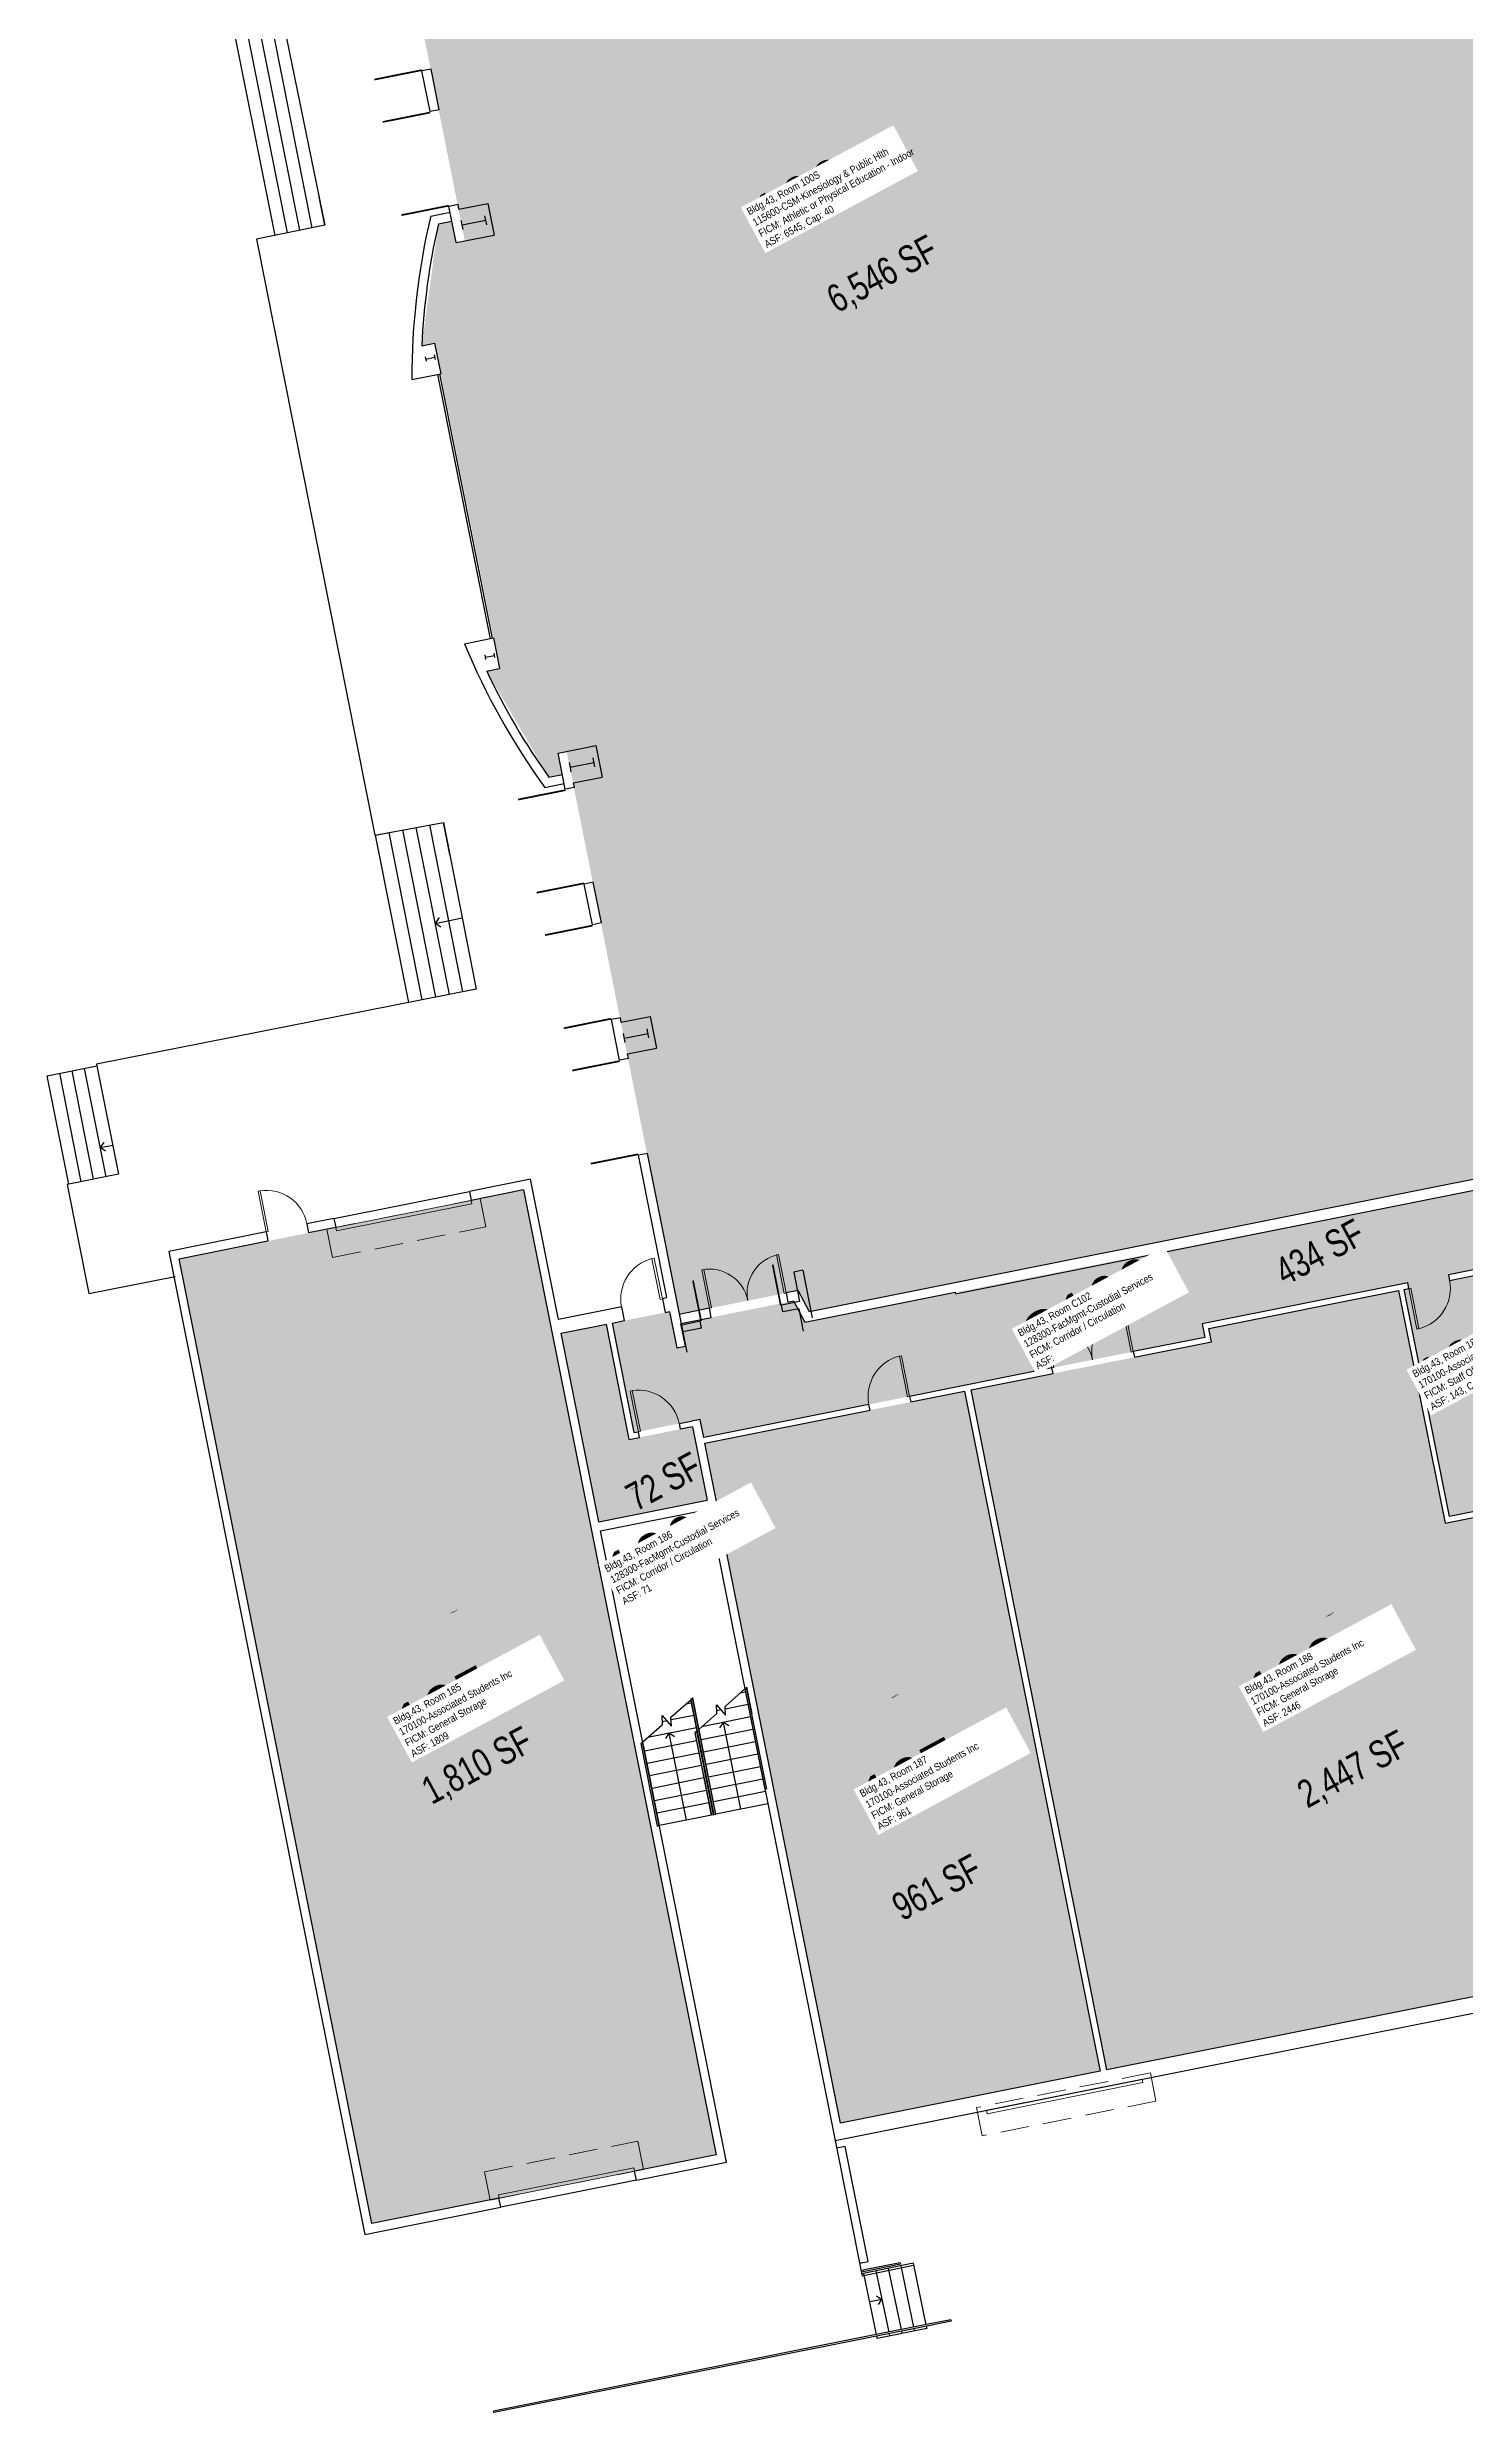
# Model space of a CAD drawing. Header units: inches. Extents: x 69213682 to 69221478, y 27658977 to 27667505.
# Drawn here: x 69213682 to 69214913, y 27663353 to 27665407 of the extents above; entities that cross this region are included whole.
import ezdxf
from ezdxf.enums import TextEntityAlignment as Align

# ---------------------------------------------------------------- set-up
doc = ezdxf.new("R2010")
doc.units = ezdxf.units.IN
doc.header["$LTSCALE"] = 100
doc.header["$MEASUREMENT"] = 0
doc.linetypes.add('DASHED2', pattern=[0.375, 0.25, -0.125])
doc.layers.get('0').update_dxf_attribs({"linetype": 'CONTINUOUS'})
for name, color, linetype in [('A-COLS', 5, 'CONTINUOUS'), ('A-DOOR', 2, 'CONTINUOUS'), ('A-FLOR', 3, 'CONTINUOUS'), ('A-GLAZ', 1, 'CONTINUOUS'), ('A-IDEN-RNUM', 7, 'CONTINUOUS'), ('A-IDEN-SNUM', 4, 'CONTINUOUS'), ('A-IDEN-VNUM', 4, 'CONTINUOUS'), ('A-SITE', 3, 'CONTINUOUS'), ('A-WALL', 5, 'CONTINUOUS'), ('AREA-TEXT', 3, 'CONTINUOUS'), ('Rooms-Category-Color', 7, 'CONTINUOUS'), ('Rooms-College-Color', 7, 'CONTINUOUS'), ('Rooms-Department-Color', 7, 'CONTINUOUS'), ('Rooms-Division-Color', 7, 'CONTINUOUS'), ('Rooms-Information', 7, 'CONTINUOUS')]:
    doc.layers.add(name, color=color, linetype=linetype)
doc.styles.add('CP_AREA', font='arial.ttf', dxfattribs={"height": 15})
doc.styles.add('CP_ROOMSNUMBER', font='arial.ttf', dxfattribs={"height": 1})
doc.styles.add('CP_ROOMVNUMBER', font='arial.ttf', dxfattribs={"width": 0.85, "height": 0.075})

# ---------------------------------------------------------------- blocks, each defined once
blk = doc.blocks.new('Single-Flush6 - 3X7_2_-1265-BACKGROUND Level 1 Parent View')
at = {"layer": 'A-DOOR', "lineweight": 20}
for p, q in [((16, 6), (16, 42)), ((18, 42), (16, 42)), ((18, 6), (18, 42)), ((18, 6), (16, 6))]:
    blk.add_line(p, q, dxfattribs=at)
at = {"layer": 'A-DOOR', "lineweight": 5}
blk.add_arc((18, 6), 36.1, 93.1789, 180, dxfattribs=at)
blk = doc.blocks.new('Z_Overhead-Rolling_1 - 11_5X8-1264-BACKGROUND Level 1 Parent View')
at = {"layer": 'A-DOOR', "linetype": 'DASHED2', "lineweight": 5}
for p, q in [((-77, 28), (77, 28)), ((-77, 3), (-77, 28)), ((77, 3), (77, 28)), ((-77, 3), (77, 3))]:
    blk.add_line(p, q, dxfattribs=at)
at = {"layer": 'A-DOOR', "lineweight": 20}
for p, q in [((69, 10), (-69, 10)), ((-69, 10), (-69, 7)), ((-69, 7), (69, 7)), ((69, 7), (69, 10))]:
    blk.add_line(p, q, dxfattribs=at)
blk = doc.blocks.new('Single-Flush - 36_ x 84_-1207-BACKGROUND Level 1 Parent View')
at = {"layer": 'A-DOOR', "lineweight": 20}
for p, q in [((16.2, 2.5), (16.2, 38.5)), ((18, 38.5), (16.2, 38.5)), ((18, 2.5), (18, 38.5)), ((18, 2.5), (16.2, 2.5))]:
    blk.add_line(p, q, dxfattribs=at)
at = {"layer": 'A-DOOR', "lineweight": 5}
blk.add_arc((18, 2.5), 36.1, 92.7812, 180, dxfattribs=at)
blk = doc.blocks.new('Single-Flush - 36_ x 84_-1211-BACKGROUND Level 1 Parent View')
at = {"layer": 'A-DOOR', "lineweight": 20}
for p, q in [((16.2, -2.5), (16.2, -38.5)), ((18, -2.5), (16.2, -2.5)), ((18, -2.5), (18, -38.5)), ((18, -38.5), (16.2, -38.5))]:
    blk.add_line(p, q, dxfattribs=at)
at = {"layer": 'A-DOOR', "lineweight": 5}
blk.add_arc((18, -2.5), 36.1, 180, 267.2188, dxfattribs=at)
blk = doc.blocks.new('Double-Flush6 - 72_ x 84_-1212-BACKGROUND Level 1 Parent View')
at = {"layer": 'A-DOOR', "lineweight": 20}
for p, q in [((-36, 38.5), (-34.3, 38.5)), ((-36, 2.5), (-36, 38.5)), ((-34.3, 2.5), (-34.3, 38.5)), ((34.2, 2.5), (34.2, 38.5)), ((36, 2.5), (36, 38.5)), ((-36, 2.5), (-34.3, 2.5)), ((36, 2.5), (34.2, 2.5))]:
    blk.add_line(p, q, dxfattribs=at)
at = {"layer": 'A-DOOR', "lineweight": 5}
for centre, start, end in [((-36, 2.5), 0, 90), ((36, 2.5), 90, 180)]:
    blk.add_arc(centre, 36, start, end, dxfattribs=at)
blk = doc.blocks.new('Overhead-Rollin_ds Level 11')
at = {"layer": 'A-DOOR', "linetype": 'DASHED2', "lineweight": 5}
for p, q in [((-68, -4), (-68, -29)), ((-68, -4), (68, -4)), ((68, -4), (68, -29)), ((-68, -29), (68, -29))]:
    blk.add_line(p, q, dxfattribs=at)
at = {"layer": 'A-DOOR', "lineweight": 20}
for p, q in [((60, -4), (-60, -4)), ((-60, -4), (-60, -7)), ((-60, -7), (60, -7)), ((60, -7), (60, -4))]:
    blk.add_line(p, q, dxfattribs=at)
blk = doc.blocks.new('Overhead-Rollin_ds Level 13')
at = {"layer": 'A-DOOR', "linetype": 'DASHED2', "lineweight": 5}
for p, q in [((-68, 29), (68, 29)), ((-68, 4), (-68, 29)), ((68, 4), (68, 29)), ((-68, 4), (68, 4))]:
    blk.add_line(p, q, dxfattribs=at)
at = {"layer": 'A-DOOR', "lineweight": 20}
for p, q in [((60, 7), (-60, 7)), ((-60, 7), (-60, 4)), ((-60, 4), (60, 4)), ((60, 4), (60, 7))]:
    blk.add_line(p, q, dxfattribs=at)
blk = doc.blocks.new('Single-Flush - _ds Level 140')
at = {"layer": 'A-DOOR', "lineweight": 20}
for p, q in [((16.2, -4), (16.2, -40)), ((18, -4), (16.2, -4)), ((18, -4), (18, -40)), ((18, -40), (16.2, -40))]:
    blk.add_line(p, q, dxfattribs=at)
at = {"layer": 'A-DOOR', "lineweight": 5}
blk.add_arc((18, -4), 36.1, 180, 267.2188, dxfattribs=at)
blk = doc.blocks.new('COL1')
for p, q in [((-0.5, 0.5), (0.5, 0.5)), ((0, 0.5), (0, -0.5)), ((-0.5, -0.5), (0.5, -0.5))]:
    blk.add_line(p, q)

msp = doc.modelspace()

# ---------------------------------------------------------------- hatches: boundary and pattern name
at = {"layer": 'Rooms-Category-Color', "true_color": 0xfbafa2}
msp.add_hatch(color=21, dxfattribs=at).paths.add_polyline_path([(69215173.8, 27665997.7), (69214035.2, 27665770.9), (69214043.4, 27665729.7), (69214035.6, 27665728.2), (69214033.2, 27665739.9), (69213948, 27665722.9), (69214044.8, 27665238.5), (69214037.3, 27665237), (69214033.6, 27665255.6), (69214021.8, 27665253.3), (69214007.3, 27665147.4), (69214018.5, 27665149.6), (69214074.9, 27664867.2), (69214063.7, 27664865), (69214117.7, 27664772.8), (69214129.5, 27664775.1), (69214125.8, 27664793.8), (69214133.2, 27664795.2), (69214230.8, 27664306.4)])
at = {"layer": 'Rooms-Category-Color', "true_color": 0xffe090}
msp.add_hatch(color=41, dxfattribs=at).paths.add_polyline_path([(69214230.8, 27664306.4), (69214334.3, 27664327), (69214344.2, 27664308.6), (69215484.2, 27664536.2), (69215473, 27664591.8), (69215462.3, 27664589.7), (69215468.7, 27664557.6), (69215461.6, 27664556.2), (69215414.6, 27664791.5), (69215173.8, 27665997.7)])
at = {"layer": 'Rooms-Category-Color', "true_color": 0xe3c5e1}
for points in [[(69213796.7, 27664354.7), (69213963.9, 27663516.9), (69214263.1, 27663576.6), (69214095.8, 27664414.4)], [(69214484.5, 27664240.8), (69214602.3, 27663650.4), (69215243.5, 27663778.4), (69215216.6, 27663913.8), (69215592.9, 27663988.9), (69215573.8, 27664085.3), (69215035.4, 27663978.7), (69215002, 27664146.3), (69214896.1, 27664125.1), (69214855.7, 27664327.1), (69214691, 27664294.2), (69214693.3, 27664282.5)], [(69214253.2, 27664194.6), (69214371, 27663604.2), (69214596.4, 27663649.2), (69214478.6, 27664239.6)]]:
    msp.add_hatch(color=254, dxfattribs=at).paths.add_polyline_path(points)
at = {"layer": 'Rooms-Category-Color', "true_color": 0xadadad}
for points in [[(69214947.5, 27664419.4), (69214960.7, 27664353.2), (69214898.9, 27664340.8), (69214899.9, 27664335.9), (69214864.6, 27664328.9), (69214863.6, 27664333.8), (69214685.1, 27664298.2), (69214687.5, 27664286.4), (69214625.2, 27664274), (69214252.2, 27664199.5), (69214249, 27664215.2), (69214191.6, 27664203.7), (69214172.6, 27664298.8), (69214183.3, 27664301), (69214222.6, 27664308.8), (69214228.8, 27664277.4), (69214236.3, 27664278.9), (69214232.4, 27664298.5), (69214330.1, 27664318), (69214340, 27664299.6)], [(69214161.1, 27664126.3), (69214128.4, 27664290), (69214167.7, 27664297.9), (69214187.6, 27664197.8), (69214242.5, 27664208.8), (69214255.3, 27664145.1)]]:
    msp.add_hatch(color=253, dxfattribs=at).paths.add_polyline_path(points)
at = {"layer": 'Rooms-Category-Color', "true_color": 0xfa9ba3}
msp.add_hatch(color=241, dxfattribs=at).paths.add_polyline_path([(69214860.6, 27664328.1), (69214900, 27664131), (69215001, 27664151.2), (69214961.7, 27664348.3)])
at = {"layer": 'Rooms-College-Color', "true_color": 0xffe090}
msp.add_hatch(color=41, dxfattribs=at).paths.add_polyline_path([(69215173.8, 27665997.7), (69214035.2, 27665770.9), (69214043.4, 27665729.7), (69214035.6, 27665728.2), (69214033.2, 27665739.9), (69213948, 27665722.9), (69214044.8, 27665238.5), (69214037.3, 27665237), (69214033.6, 27665255.6), (69214021.8, 27665253.3), (69214007.3, 27665147.4), (69214018.5, 27665149.6), (69214074.9, 27664867.2), (69214063.7, 27664865), (69214117.7, 27664772.8), (69214129.5, 27664775.1), (69214125.8, 27664793.8), (69214133.2, 27664795.2), (69214230.8, 27664306.4)])
at = {"layer": 'Rooms-College-Color', "true_color": 0xadadad}
for points in [[(69214230.8, 27664306.4), (69214334.3, 27664327), (69214344.2, 27664308.6), (69215484.2, 27664536.2), (69215473, 27664591.8), (69215462.3, 27664589.7), (69215468.7, 27664557.6), (69215461.6, 27664556.2), (69215414.6, 27664791.5), (69215173.8, 27665997.7)], [(69213796.7, 27664354.7), (69213963.9, 27663516.9), (69214263.1, 27663576.6), (69214095.8, 27664414.4)], [(69214947.5, 27664419.4), (69214960.7, 27664353.2), (69214898.9, 27664340.8), (69214899.9, 27664335.9), (69214864.6, 27664328.9), (69214863.6, 27664333.8), (69214685.1, 27664298.2), (69214687.5, 27664286.4), (69214625.2, 27664274), (69214252.2, 27664199.5), (69214249, 27664215.2), (69214191.6, 27664203.7), (69214172.6, 27664298.8), (69214183.3, 27664301), (69214222.6, 27664308.8), (69214228.8, 27664277.4), (69214236.3, 27664278.9), (69214232.4, 27664298.5), (69214330.1, 27664318), (69214340, 27664299.6)], [(69214860.6, 27664328.1), (69214900, 27664131), (69215001, 27664151.2), (69214961.7, 27664348.3)], [(69214484.5, 27664240.8), (69214602.3, 27663650.4), (69215243.5, 27663778.4), (69215216.6, 27663913.8), (69215592.9, 27663988.9), (69215573.8, 27664085.3), (69215035.4, 27663978.7), (69215002, 27664146.3), (69214896.1, 27664125.1), (69214855.7, 27664327.1), (69214691, 27664294.2), (69214693.3, 27664282.5)], [(69214161.1, 27664126.3), (69214128.4, 27664290), (69214167.7, 27664297.9), (69214187.6, 27664197.8), (69214242.5, 27664208.8), (69214255.3, 27664145.1)], [(69214253.2, 27664194.6), (69214371, 27663604.2), (69214596.4, 27663649.2), (69214478.6, 27664239.6)]]:
    msp.add_hatch(color=253, dxfattribs=at).paths.add_polyline_path(points)
at = {"layer": 'Rooms-Department-Color', "true_color": 0xffe090}
msp.add_hatch(color=41, dxfattribs=at).paths.add_polyline_path([(69215173.8, 27665997.7), (69214035.2, 27665770.9), (69214043.4, 27665729.7), (69214035.6, 27665728.2), (69214033.2, 27665739.9), (69213948, 27665722.9), (69214044.8, 27665238.5), (69214037.3, 27665237), (69214033.6, 27665255.6), (69214021.8, 27665253.3), (69214007.3, 27665147.4), (69214018.5, 27665149.6), (69214074.9, 27664867.2), (69214063.7, 27664865), (69214117.7, 27664772.8), (69214129.5, 27664775.1), (69214125.8, 27664793.8), (69214133.2, 27664795.2), (69214230.8, 27664306.4)])
at = {"layer": 'Rooms-Department-Color', "true_color": 0x604aed}
for points in [[(69214230.8, 27664306.4), (69214334.3, 27664327), (69214344.2, 27664308.6), (69215484.2, 27664536.2), (69215473, 27664591.8), (69215462.3, 27664589.7), (69215468.7, 27664557.6), (69215461.6, 27664556.2), (69215414.6, 27664791.5), (69215173.8, 27665997.7)], [(69213796.7, 27664354.7), (69213963.9, 27663516.9), (69214263.1, 27663576.6), (69214095.8, 27664414.4)], [(69214860.6, 27664328.1), (69214900, 27664131), (69215001, 27664151.2), (69214961.7, 27664348.3)], [(69214484.5, 27664240.8), (69214602.3, 27663650.4), (69215243.5, 27663778.4), (69215216.6, 27663913.8), (69215592.9, 27663988.9), (69215573.8, 27664085.3), (69215035.4, 27663978.7), (69215002, 27664146.3), (69214896.1, 27664125.1), (69214855.7, 27664327.1), (69214691, 27664294.2), (69214693.3, 27664282.5)], [(69214253.2, 27664194.6), (69214371, 27663604.2), (69214596.4, 27663649.2), (69214478.6, 27664239.6)]]:
    msp.add_hatch(color=173, dxfattribs=at).paths.add_polyline_path(points)
at = {"layer": 'Rooms-Department-Color', "true_color": 0xacacac}
for points in [[(69214947.5, 27664419.4), (69214960.7, 27664353.2), (69214898.9, 27664340.8), (69214899.9, 27664335.9), (69214864.6, 27664328.9), (69214863.6, 27664333.8), (69214685.1, 27664298.2), (69214687.5, 27664286.4), (69214625.2, 27664274), (69214252.2, 27664199.5), (69214249, 27664215.2), (69214191.6, 27664203.7), (69214172.6, 27664298.8), (69214183.3, 27664301), (69214222.6, 27664308.8), (69214228.8, 27664277.4), (69214236.3, 27664278.9), (69214232.4, 27664298.5), (69214330.1, 27664318), (69214340, 27664299.6)], [(69214161.1, 27664126.3), (69214128.4, 27664290), (69214167.7, 27664297.9), (69214187.6, 27664197.8), (69214242.5, 27664208.8), (69214255.3, 27664145.1)]]:
    msp.add_hatch(color=253, dxfattribs=at).paths.add_polyline_path(points)
at = {"layer": 'Rooms-Division-Color', "true_color": 0xffe090}
msp.add_hatch(color=41, dxfattribs=at).paths.add_polyline_path([(69215173.8, 27665997.7), (69214035.2, 27665770.9), (69214043.4, 27665729.7), (69214035.6, 27665728.2), (69214033.2, 27665739.9), (69213948, 27665722.9), (69214044.8, 27665238.5), (69214037.3, 27665237), (69214033.6, 27665255.6), (69214021.8, 27665253.3), (69214007.3, 27665147.4), (69214018.5, 27665149.6), (69214074.9, 27664867.2), (69214063.7, 27664865), (69214117.7, 27664772.8), (69214129.5, 27664775.1), (69214125.8, 27664793.8), (69214133.2, 27664795.2), (69214230.8, 27664306.4)])
at = {"layer": 'Rooms-Division-Color', "true_color": 0x604aed}
for points in [[(69214230.8, 27664306.4), (69214334.3, 27664327), (69214344.2, 27664308.6), (69215484.2, 27664536.2), (69215473, 27664591.8), (69215462.3, 27664589.7), (69215468.7, 27664557.6), (69215461.6, 27664556.2), (69215414.6, 27664791.5), (69215173.8, 27665997.7)], [(69213796.7, 27664354.7), (69213963.9, 27663516.9), (69214263.1, 27663576.6), (69214095.8, 27664414.4)], [(69214860.6, 27664328.1), (69214900, 27664131), (69215001, 27664151.2), (69214961.7, 27664348.3)], [(69214484.5, 27664240.8), (69214602.3, 27663650.4), (69215243.5, 27663778.4), (69215216.6, 27663913.8), (69215592.9, 27663988.9), (69215573.8, 27664085.3), (69215035.4, 27663978.7), (69215002, 27664146.3), (69214896.1, 27664125.1), (69214855.7, 27664327.1), (69214691, 27664294.2), (69214693.3, 27664282.5)], [(69214253.2, 27664194.6), (69214371, 27663604.2), (69214596.4, 27663649.2), (69214478.6, 27664239.6)]]:
    msp.add_hatch(color=173, dxfattribs=at).paths.add_polyline_path(points)
at = {"layer": 'Rooms-Division-Color', "true_color": 0xadadad}
for points in [[(69214947.5, 27664419.4), (69214960.7, 27664353.2), (69214898.9, 27664340.8), (69214899.9, 27664335.9), (69214864.6, 27664328.9), (69214863.6, 27664333.8), (69214685.1, 27664298.2), (69214687.5, 27664286.4), (69214625.2, 27664274), (69214252.2, 27664199.5), (69214249, 27664215.2), (69214191.6, 27664203.7), (69214172.6, 27664298.8), (69214183.3, 27664301), (69214222.6, 27664308.8), (69214228.8, 27664277.4), (69214236.3, 27664278.9), (69214232.4, 27664298.5), (69214330.1, 27664318), (69214340, 27664299.6)], [(69214161.1, 27664126.3), (69214128.4, 27664290), (69214167.7, 27664297.9), (69214187.6, 27664197.8), (69214242.5, 27664208.8), (69214255.3, 27664145.1)]]:
    msp.add_hatch(color=253, dxfattribs=at).paths.add_polyline_path(points)

# ---------------------------------------------------------------- linework, layer by layer
at = {"layer": 'A-DOOR'}
for p, q in [((69214020.9, 27665122.6), (69214066.7, 27664893.1)), ((69214022.8, 27665123), (69214068.6, 27664893.5))]:
    msp.add_line(p, q, dxfattribs=at)
at = {"layer": 'A-DOOR', "lineweight": 20}
for p, q in [((69214257.2, 27664311.7), (69214250.5, 27664345)), ((69214258.9, 27664312), (69214252.3, 27664345.3)), ((69214317.2, 27664358.3), (69214315.5, 27664358)), ((69214322.2, 27664324.6), (69214315.5, 27664358)), ((69214323.9, 27664325), (69214317.2, 27664358.3)), ((69214323.9, 27664325), (69214322.2, 27664324.6)), ((69214257.2, 27664311.7), (69214258.9, 27664312))]:
    msp.add_line(p, q, dxfattribs=at)
at = {"layer": 'A-DOOR'}
for points in [[(69214007.4, 27665386.8, 1.5, 1.5, 0), (69213966.2, 27665378.6, 0, 0, 0), (69213966.3, 27665377.8, 0, 0, -0.414214), (69213999.3, 27665427.3, 0, 0, -0.414214)], [(69214014.7, 27665350, 1.5, 1.5, 0), (69213973.5, 27665341.8, 0, 0, 0), (69213973.4, 27665342.5, 0, 0, 0.414214), (69214022.8, 27665309.6, 0, 0, 0.414214)], [(69214030.9, 27665269.1, 1.5, 1.5, 0), (69213989.7, 27665260.9, 0, 0, 0), (69213989.8, 27665260.2, 0, 0, -0.414214), (69214022.8, 27665309.6, 0, 0, -0.414214)], [(69214132.2, 27664761.6, 1.5, 1.5, 0), (69214091, 27664753.4, 0, 0, 0), (69214090.8, 27664754.1, 0, 0, 0.414214), (69214140.3, 27664721.2, 0, 0, 0.414214)], [(69214148.3, 27664680.7, 1.5, 1.5, 0), (69214107.1, 27664672.5, 0, 0, 0), (69214107.3, 27664671.8, 0, 0, -0.414214), (69214140.3, 27664721.2, 0, 0, -0.414214)], [(69214155.7, 27664644, 1.5, 1.5, 0), (69214114.5, 27664635.7, 0, 0, 0), (69214114.3, 27664636.5, 0, 0, 0.414214), (69214163.7, 27664603.5, 0, 0, 0.414214)], [(69214171.8, 27664563.1, 1.5, 1.5, 0), (69214130.6, 27664554.8, 0, 0, 0), (69214130.8, 27664554.1, 0, 0, -0.414214), (69214163.7, 27664603.5, 0, 0, -0.414214)], [(69214179.2, 27664526.3, 1.5, 1.5, 0), (69214138, 27664518.1, 0, 0, 0), (69214137.8, 27664518.8, 0, 0, 0.414214), (69214187.2, 27664485.8, 0, 0, 0.414214)], [(69214195.3, 27664445.4, 1.5, 1.5, 0), (69214154.1, 27664437.2, 0, 0, 0), (69214154.3, 27664436.4, 0, 0, -0.414214), (69214187.2, 27664485.8, 0, 0, -0.414214)], [(69214319.1, 27664314.3, 1.5, 1.5, 0), (69214312.1, 27664349.6, 0, 0, 0), (69214311.3, 27664349.5, 0, 0, 0.414214), (69214284.8, 27664306, 0, 0, 0.414214)], [(69214250, 27664300.5, 1.5, 1.5, 0), (69214242.9, 27664335.8, 0, 0, 0), (69214243.7, 27664336, 0, 0, -0.414214), (69214284.8, 27664306, 0, 0, -0.414214)]]:
    msp.add_lwpolyline(points, format="xyseb", dxfattribs=at)
at = {"layer": 'A-DOOR', "lineweight": 5}
for centre, start, end in [((69214257.2, 27664311.7), 11.2896, 101.2896), ((69214323.9, 27664325), 101.2896, 191.2896)]:
    msp.add_arc(centre, 34, start, end, dxfattribs=at)
at = {"layer": 'A-FLOR'}
for p, q in [((69214223.7, 27663956.6), (69214240.9, 27663971.7)), ((69214240.9, 27663971.7), (69214241.1, 27663971.9)), ((69214241.1, 27663971.9), (69214240.9, 27663971.7)), ((69214240.9, 27663971.7), (69214260.9, 27663871.9)), ((69214242.4, 27663973.1), (69214241.1, 27663971.9)), ((69214261.1, 27663871.9), (69214241.1, 27663971.9)), ((69214242.4, 27663973.1), (69214242.7, 27663973.3)), ((69214242.7, 27663973.3), (69214242.4, 27663973.1)), ((69214262.6, 27663872.2), (69214242.4, 27663973.1)), ((69214262.8, 27663872.3), (69214242.7, 27663973.3)), ((69214270.8, 27663966), (69214288, 27663981.1)), ((69214288.5, 27663978.3), (69214283.7, 27663977.4)), ((69214288, 27663981.1), (69214288.2, 27663981.3)), ((69214288.2, 27663981.3), (69214288, 27663981.1)), ((69214288, 27663981.1), (69214292.9, 27663956.8)), ((69214289.5, 27663982.5), (69214288.2, 27663981.3)), ((69214305.7, 27663893.9), (69214288.2, 27663981.3)), ((69214289.5, 27663982.5), (69214289.7, 27663982.7)), ((69214289.7, 27663982.7), (69214289.5, 27663982.5)), ((69214307.1, 27663894.2), (69214289.5, 27663982.5)), ((69214294.3, 27663959.5), (69214289.7, 27663982.7)), ((69214216.5, 27663950.3), (69214216.1, 27663958)), ((69214216.1, 27663958), (69214224.1, 27663948.9)), ((69214220.1, 27663953.5), (69214216.4, 27663952.7)), ((69214224.1, 27663948.9), (69214223.7, 27663956.6)), ((69214243.6, 27663958.2), (69214223.8, 27663954.2)), ((69214241.5, 27663968.9), (69214236.6, 27663968)), ((69214247.9, 27663945.9), (69214263.6, 27663959.7)), ((69214292.9, 27663956.8), (69214250.6, 27663948.3)), ((69214263.6, 27663959.7), (69214263.2, 27663967.4)), ((69214263.2, 27663967.4), (69214271.1, 27663958.3)), ((69214267.2, 27663962.9), (69214263.4, 27663962.1)), ((69214266.3, 27663947.5), (69214269.3, 27663952.1)), ((69214273.9, 27663949), (69214269.3, 27663952.1)), ((69214284.4, 27663876.6), (69214269.3, 27663952.1)), ((69214271.1, 27663958.3), (69214270.8, 27663966)), ((69214290.7, 27663967.6), (69214270.9, 27663963.6)), ((69214197.5, 27663933.7), (69214197.8, 27663933.8)), ((69214197.8, 27663933.8), (69214197.5, 27663933.7)), ((69214197.5, 27663933.7), (69214211.8, 27663862.1)), ((69214199.1, 27663935), (69214197.8, 27663933.8)), ((69214212.1, 27663862.1), (69214197.8, 27663933.8)), ((69214199.1, 27663935), (69214199.3, 27663935.2)), ((69214199.3, 27663935.2), (69214199.1, 27663935)), ((69214213.5, 27663862.4), (69214199.1, 27663935)), ((69214199.3, 27663935.2), (69214216.5, 27663950.3)), ((69214213.8, 27663862.5), (69214199.3, 27663935.2)), ((69214246, 27663936.2), (69214200.9, 27663927.2)), ((69214245.8, 27663947.4), (69214203.6, 27663938.9)), ((69214219.2, 27663938.1), (69214222.2, 27663942.7)), ((69214226.8, 27663939.6), (69214222.2, 27663942.7)), ((69214237.3, 27663867.2), (69214222.2, 27663942.7)), ((69214244.6, 27663943.1), (69214244.8, 27663943.2)), ((69214244.8, 27663943.2), (69214244.6, 27663943.1)), ((69214244.6, 27663943.1), (69214258.9, 27663871.5)), ((69214246.1, 27663944.4), (69214244.8, 27663943.2)), ((69214259.1, 27663871.5), (69214244.8, 27663943.2)), ((69214246.1, 27663944.4), (69214246.3, 27663944.6)), ((69214246.3, 27663944.6), (69214246.1, 27663944.4)), ((69214260.6, 27663871.8), (69214246.1, 27663944.4)), ((69214246.3, 27663944.6), (69214246.6, 27663944.8)), ((69214260.9, 27663871.9), (69214246.3, 27663944.6)), ((69214295, 27663946), (69214249.9, 27663937)), ((69214297.2, 27663935.2), (69214252.1, 27663926.2)), ((69214248.1, 27663925.4), (69214203, 27663916.4)), ((69214250.3, 27663914.6), (69214205.2, 27663905.6)), ((69214299.3, 27663924.4), (69214254.2, 27663915.4)), ((69214301.5, 27663913.6), (69214256.4, 27663904.6)), ((69214252.4, 27663903.8), (69214207.3, 27663894.8)), ((69214254.6, 27663893), (69214209.5, 27663884)), ((69214303.6, 27663902.8), (69214258.5, 27663893.8)), ((69214305.8, 27663892), (69214260.7, 27663883)), ((69214256.7, 27663882.3), (69214211.6, 27663873.2)), ((69214258.9, 27663871.5), (69214213.8, 27663862.5)), ((69214258.9, 27663871.5), (69214259.1, 27663871.5)), ((69214260.6, 27663871.8), (69214259.1, 27663871.5)), ((69214260.6, 27663871.8), (69214260.9, 27663871.9)), ((69214260.9, 27663871.9), (69214261.1, 27663871.9)), ((69214262.6, 27663872.2), (69214261.1, 27663871.9)), ((69214262.6, 27663872.2), (69214262.8, 27663872.3)), ((69214307.9, 27663881.3), (69214262.8, 27663872.3)), ((69214211.8, 27663862.1), (69214212.1, 27663862.1)), ((69214213.5, 27663862.4), (69214212.1, 27663862.1)), ((69214213.5, 27663862.4), (69214213.8, 27663862.5))]:
    msp.add_line(p, q, dxfattribs=at)
at = {"layer": 'A-GLAZ'}
for p, q in [((69213931.1, 27664389.7), (69214048.8, 27664413.2)), ((69214193.7, 27663554.6), (69214076, 27663531.1))]:
    msp.add_line(p, q, dxfattribs=at)
at = {"layer": 'A-SITE'}
for p, q in [((69213880, 27665243.3), (69213816.9, 27665559.4)), ((69213890.8, 27665245.5), (69213827.7, 27665561.6)), ((69213901.6, 27665247.7), (69213838.4, 27665563.9)), ((69213912.3, 27665249.9), (69213849.2, 27665566.1)), ((69213858.6, 27665568), (69213923.2, 27665252.1)), ((69213923.1, 27665252.1), (69213918.2, 27665276.7)), ((69213923.2, 27665252.1), (69213863.7, 27665240)), ((69213863.7, 27665240), (69213966.5, 27664722.5)), ((69213966.5, 27664722.5), (69214026.2, 27664733.6)), ((69214031.7, 27664705.8), (69214026.2, 27664733.6)), ((69214026.2, 27664733.6), (69214054.7, 27664588.7)), ((69213967.2, 27664722.4), (69213981, 27664725.2)), ((69213996, 27664577.1), (69213967.2, 27664722.4)), ((69214007.8, 27664579.5), (69213979, 27664724.8)), ((69214019.5, 27664581.8), (69213990.8, 27664727)), ((69214031.3, 27664584.1), (69214002.6, 27664729.2)), ((69214043.1, 27664586.4), (69214014.4, 27664731.4)), ((69214022.4, 27664650.9), (69214019, 27664645.9)), ((69214019, 27664645.9), (69214042.5, 27664650.6)), ((69214024, 27664642.6), (69214019, 27664645.9)), ((69214054.7, 27664588.7), (69213725, 27664523.7)), ((69213682.1, 27664513.6), (69213725.3, 27664522.1)), ((69213700.8, 27664419.4), (69213682.1, 27664513.6)), ((69213711.6, 27664421.6), (69213692.9, 27664515.7)), ((69213722.4, 27664423.7), (69213703.7, 27664517.9)), ((69213733.2, 27664425.8), (69213714.5, 27664520)), ((69213725, 27664523.7), (69213744, 27664428)), ((69213731.2, 27664455.8), (69213728.2, 27664451.2)), ((69213728.2, 27664451.2), (69213739, 27664453.3)), ((69213732.7, 27664448.1), (69213728.2, 27664451.2)), ((69213744, 27664428), (69213699.4, 27664419.2)), ((69213699.4, 27664419.2), (69213718.3, 27664324.4)), ((69213718.3, 27664324.4), (69213793.1, 27664339.3)), ((69214366.3, 27663589), (69214389.8, 27663471.3)), ((69214375.1, 27663583.9), (69214367.6, 27663582.4)), ((69214395, 27663483.9), (69214375.1, 27663583.9)), ((69214387.6, 27663482.4), (69214395, 27663483.9)), ((69214434.1, 27663482.4), (69214389.4, 27663473.3)), ((69214434.5, 27663480.4), (69214389.8, 27663471.3)), ((69214422.7, 27663482.9), (69214390.4, 27663476.4)), ((69214423, 27663481.5), (69214390.7, 27663474.9)), ((69214422.7, 27663482.9), (69214423, 27663481.5)), ((69214423.3, 27663480.2), (69214434.5, 27663427)), ((69214434.1, 27663482.4), (69214445.2, 27663429.1)), ((69214390.7, 27663474.9), (69214390.4, 27663476.4)), ((69214390.9, 27663473.6), (69214402.1, 27663420.5)), ((69214401.7, 27663475.8), (69214412.9, 27663422.7)), ((69214412.5, 27663478), (69214423.7, 27663424.8)), ((69214406.9, 27663451.1), (69214396.1, 27663448.9)), ((69214402.3, 27663454.1), (69214406.9, 27663451.1)), ((69214403.9, 27663446.5), (69214406.9, 27663451.1)), ((69214399.1, 27663419.9), (69214069.6, 27663354.1)), ((69214399.4, 27663418.4), (69214069.9, 27663352.7)), ((69214447.2, 27663429.5), (69214399.1, 27663419.9)), ((69214447.5, 27663428), (69214399.4, 27663418.4)), ((69214402.4, 27663419), (69214402.8, 27663417.1)), ((69214445.9, 27663425.9), (69214402.8, 27663417.1)), ((69214413.2, 27663421.2), (69214413.6, 27663419.3)), ((69214424, 27663423.3), (69214424.4, 27663421.5)), ((69214434.8, 27663425.5), (69214435.1, 27663423.7)), ((69214445.5, 27663427.7), (69214445.9, 27663425.9)), ((69214466.8, 27663433.4), (69214447.2, 27663429.5)), ((69214467.1, 27663432), (69214447.5, 27663428)), ((69214466.8, 27663433.4), (69214467.1, 27663432)), ((69214069.9, 27663352.7), (69214069.6, 27663354.1))]:
    msp.add_line(p, q, dxfattribs=at)
at = {"layer": 'A-WALL'}
for p, q in [((69214015.4, 27665387.6), (69214007.5, 27665386.1)), ((69214014.6, 27665350.8), (69214007.5, 27665386.1)), ((69214022.4, 27665352.3), (69214015.4, 27665387.6)), ((69214022.4, 27665352.3), (69214014.6, 27665350.8)), ((69214038.9, 27665270), (69214031, 27665268.4)), ((69214037.3, 27665237), (69214031, 27665268.4)), ((69214039.6, 27665266), (69214038.9, 27665270)), ((69214039.6, 27665266), (69214064.6, 27665271)), ((69214064.6, 27665271), (69214070.1, 27665243.6)), ((69214015.1, 27665260.1), (69214032, 27665263.5)), ((69214021.8, 27665253.3), (69214033.6, 27665255.6)), ((69214037.3, 27665237), (69214070.1, 27665243.6)), ((69214007.3, 27665147.4), (69214018.5, 27665149.6)), ((69214018.5, 27665149.6), (69214023.8, 27665123.2)), ((69213998.7, 27665118.2), (69214023.8, 27665123.2)), ((69214044.5, 27664888.7), (69214069.6, 27664893.7)), ((69214069.6, 27664893.7), (69214074.9, 27664867.2)), ((69214063.7, 27664865), (69214074.9, 27664867.2)), ((69214125.8, 27664793.8), (69214158.6, 27664800.3)), ((69214132, 27664762.4), (69214125.8, 27664793.8)), ((69214158.6, 27664800.3), (69214164.1, 27664772.9)), ((69214117.7, 27664772.8), (69214129.5, 27664775.1)), ((69214139.1, 27664767.9), (69214164.1, 27664772.9)), ((69214114.2, 27664763.9), (69214131.1, 27664767.3)), ((69214139.9, 27664763.9), (69214132, 27664762.4)), ((69214139.9, 27664763.9), (69214139.1, 27664767.9)), ((69214156.3, 27664681.6), (69214148.5, 27664680)), ((69214155.5, 27664644.7), (69214148.5, 27664680)), ((69214163.4, 27664646.3), (69214156.3, 27664681.6)), ((69214163.4, 27664646.3), (69214155.5, 27664644.7)), ((69214179.8, 27664563.9), (69214172, 27664562.3)), ((69214179, 27664527), (69214172, 27664562.3)), ((69214180.6, 27664560), (69214179.8, 27664563.9)), ((69214180.6, 27664560), (69214205.6, 27664565)), ((69214205.6, 27664565), (69214211.1, 27664537.5)), ((69214186.9, 27664528.6), (69214179, 27664527)), ((69214186.1, 27664532.5), (69214211.1, 27664537.5)), ((69214186.9, 27664528.6), (69214186.1, 27664532.5)), ((69215484.2, 27664536.2), (69214344.2, 27664308.6)), ((69214203.3, 27664446.2), (69214195.5, 27664444.6)), ((69214220.1, 27664321.1), (69214195.5, 27664444.6)), ((69214237.8, 27664273.6), (69214203.3, 27664446.2)), ((69214101.7, 27664423.8), (69214048.8, 27664413.2)), ((69214126.1, 27664301.8), (69214101.7, 27664423.8)), ((69214048.8, 27664413.2), (69214050.3, 27664405.3)), ((69214095.8, 27664414.4), (69214050.3, 27664405.3)), ((69214095.8, 27664414.4), (69214263.1, 27663576.6)), ((69214470.9, 27664324.2), (69214947.5, 27664419.4)), ((69213931.1, 27664389.7), (69213907.6, 27664385)), ((69213907.6, 27664385), (69213909.1, 27664377.2)), ((69213931.1, 27664389.7), (69213932.7, 27664381.9)), ((69213872.3, 27664378), (69213787.6, 27664361.1)), ((69213796.7, 27664354.7), (69213873.8, 27664370.1)), ((69213872.3, 27664378), (69213873.8, 27664370.1)), ((69213932.7, 27664381.9), (69213909.1, 27664377.2)), ((69213787.6, 27664361.1), (69213958, 27663507.5)), ((69213963.9, 27663516.9), (69213796.7, 27664354.7)), ((69214338.3, 27664344.7), (69214330.4, 27664343.1)), ((69214330.4, 27664343.1), (69214335.5, 27664317.6)), ((69214338.3, 27664344.7), (69214346.5, 27664303.5)), ((69214960.7, 27664353.2), (69214898.9, 27664340.8)), ((69214899.9, 27664335.9), (69214961.7, 27664348.3)), ((69214334.3, 27664327), (69214323.9, 27664325)), ((69214323.9, 27664325), (69214325.4, 27664317.1)), ((69214344.2, 27664308.6), (69214334.3, 27664327)), ((69214340, 27664299.6), (69214470.6, 27664325.7)), ((69214470.6, 27664325.7), (69214470.9, 27664324.2)), ((69214863.6, 27664333.8), (69214685.1, 27664298.2)), ((69214691, 27664294.2), (69214855.7, 27664327.1)), ((69214855.7, 27664327.1), (69214896.1, 27664125.1)), ((69214860.6, 27664328.1), (69214864.6, 27664328.9)), ((69214900, 27664131), (69214860.6, 27664328.1)), ((69214864.6, 27664328.9), (69214863.6, 27664333.8)), ((69214898.9, 27664340.8), (69214899.9, 27664335.9)), ((69214181, 27664312.8), (69214126.1, 27664301.8)), ((69214172.6, 27664298.8), (69214183.3, 27664301)), ((69214183.3, 27664301), (69214181, 27664312.8)), ((69214220.2, 27664320.6), (69214216.3, 27664319.8)), ((69214216.3, 27664319.8), (69214218.7, 27664308)), ((69214218.7, 27664308), (69214222.6, 27664308.8)), ((69214222.6, 27664308.8), (69214228.8, 27664277.4)), ((69214257.2, 27664311.7), (69214230.8, 27664306.4)), ((69214232.4, 27664298.5), (69214258.8, 27664303.8)), ((69214249.2, 27664300.4), (69214233.1, 27664297.1)), ((69214250.4, 27664294.5), (69214249.2, 27664300.4)), ((69214258.8, 27664303.8), (69214257.2, 27664311.7)), ((69214335.5, 27664317.6), (69214319.8, 27664314.5)), ((69214321, 27664308.6), (69214319.8, 27664314.5)), ((69214334.8, 27664311.3), (69214321, 27664308.6)), ((69214325.4, 27664317.1), (69214330.1, 27664318)), ((69214330.1, 27664318), (69214340, 27664299.6)), ((69214334.8, 27664311.3), (69214338.7, 27664291.7)), ((69214128.4, 27664290), (69214167.7, 27664297.9)), ((69214161.1, 27664126.3), (69214128.4, 27664290)), ((69214187.6, 27664197.8), (69214167.7, 27664297.9)), ((69214172.6, 27664298.8), (69214191.6, 27664203.7)), ((69214236.3, 27664278.9), (69214232.4, 27664298.5)), ((69214250.4, 27664294.5), (69214234.2, 27664291.3)), ((69214687.5, 27664286.4), (69214625.2, 27664274)), ((69214626.2, 27664269.1), (69214693.3, 27664282.5)), ((69214685.1, 27664298.2), (69214687.5, 27664286.4)), ((69214693.3, 27664282.5), (69214691, 27664294.2)), ((69214228.8, 27664277.4), (69214236.3, 27664278.9)), ((69214554.6, 27664259.9), (69214431, 27664235.2)), ((69214555.6, 27664255), (69214554.6, 27664259.9)), ((69214625.2, 27664274), (69214626.2, 27664269.1)), ((69214432, 27664230.3), (69214478.6, 27664239.6)), ((69214478.6, 27664239.6), (69214596.4, 27663649.2)), ((69214484.5, 27664240.8), (69214555.6, 27664255)), ((69214602.3, 27663650.4), (69214484.5, 27664240.8)), ((69214395.7, 27664228.2), (69214252.2, 27664199.5)), ((69214253.2, 27664194.6), (69214396.7, 27664223.3)), ((69214396.7, 27664223.3), (69214395.7, 27664228.2)), ((69214431, 27664235.2), (69214432, 27664230.3)), ((69214187.6, 27664197.8), (69214196.5, 27664199.6)), ((69214191.6, 27664203.7), (69214195.5, 27664204.5)), ((69214196.5, 27664199.6), (69214195.5, 27664204.5)), ((69214230.8, 27664211.5), (69214241.6, 27664213.7)), ((69214230.8, 27664211.5), (69214231.8, 27664206.6)), ((69214242.5, 27664208.8), (69214231.8, 27664206.6)), ((69214249, 27664215.2), (69214241.6, 27664213.7)), ((69214242.5, 27664208.8), (69214255.3, 27664145.1)), ((69214252.2, 27664199.5), (69214249, 27664215.2)), ((69214371, 27663604.2), (69214253.2, 27664194.6)), ((69214161.1, 27664126.3), (69214255.3, 27664145.1)), ((69214162.7, 27664118.4), (69214256.8, 27664137.2)), ((69214256.8, 27664137.2), (69214288, 27663981.1)), ((69214896.1, 27664125.1), (69215002, 27664146.3)), ((69215001, 27664151.2), (69214900, 27664131)), ((69214272.1, 27663570.2), (69214162.7, 27664118.4)), ((69214292.9, 27663956.8), (69214366.3, 27663589)), ((69214366.3, 27663589), (69215361.1, 27663787.6)), ((69215243.5, 27663778.4), (69214602.3, 27663650.4)), ((69214596.4, 27663649.2), (69214371, 27663604.2)), ((69214263.1, 27663576.6), (69214192.1, 27663562.4)), ((69214193.7, 27663554.6), (69214192.1, 27663562.4)), ((69214193.7, 27663554.6), (69214272.1, 27663570.2)), ((69213958, 27663507.5), (69214076, 27663531.1)), ((69214074.4, 27663538.9), (69213963.9, 27663516.9)), ((69214076, 27663531.1), (69214074.4, 27663538.9))]:
    msp.add_line(p, q, dxfattribs=at)
for radius, start, end in [(606.2, 166.6223, 180.1615), (598.2, 167.1126, 177.3606), (606.2, 202.4178, 215.957), (598.2, 205.2187, 215.4667)]:
    msp.add_arc((69214604.9, 27665119.9), radius, start, end, dxfattribs=at)

# ---------------------------------------------------------------- block references
at = {"layer": 'A-COLS'}
for p, xscale, yscale, zscale, rotation in [((69214052.7, 27665254.4), 8.00000000093085, 20.99999999886056, 8.00000000093085, 101.2896483564636), ((69214014.9, 27665136.7), 3.9999999990691, 7.999999999290994, 3.9999999990691, 101.2896483564721), ((69214066.6, 27664877.8), 3.9999999990691, 7.999999999290994, 3.9999999990691, 101.2896483564721), ((69214146.6, 27664783.6), 8.00000000093085, 20.99999999886056, 8.00000000093085, 101.2896483564636), ((69214193.6, 27664548.3), 8.00000000093085, 20.99999999886056, 8.00000000093085, 101.2896483564636)]:
    msp.add_blockref('COL1', p, dxfattribs=dict(at, xscale=xscale, yscale=yscale, zscale=zscale, rotation=rotation))
at = {"layer": 'A-DOOR'}
for name, p, rotation in [('Single-Flush - _ds Level 140', (69213890.7, 27664377.6), 191.2896483564612), ('Overhead-Rollin_ds Level 11', (69213990.7, 27664397.5), 11.28964835646113), ('Single-Flush6 - 3X7_2_-1265-BACKGROUND Level 1 Parent View', (69214199.8, 27664310.4), 11.28964835649034), ('Single-Flush - 36_ x 84_-1207-BACKGROUND Level 1 Parent View', (69214881.7, 27664334.9), 191.2896483564903), ('Double-Flush6 - 72_ x 84_-1212-BACKGROUND Level 1 Parent View', (69214590.4, 27664264.5), 11.28964835649034), ('Single-Flush - 36_ x 84_-1207-BACKGROUND Level 1 Parent View', (69214413.9, 27664229.2), 11.28964835649034), ('Single-Flush - 36_ x 84_-1211-BACKGROUND Level 1 Parent View', (69214213.6, 27664205.6), 191.2896483564903), ('Z_Overhead-Rolling_1 - 11_5X8-1264-BACKGROUND Level 1 Parent View', (69214564, 27663635.6), 191.2896483564903), ('Overhead-Rollin_ds Level 13', (69214134.1, 27663546.7), 11.28964835646113)]:
    msp.add_blockref(name, p, dxfattribs=dict(at, rotation=rotation))

# ---------------------------------------------------------------- texts
at = {"layer": 'A-IDEN-RNUM', "style": 'CP_ROOMSNUMBER', "width": 0.85}
for s, p in [('0100-0S', (69214351.1, 27665279.4)), ('C102-00', (69214541.6, 27664299.6)), ('0186-00', (69214189, 27664153.7)), ('0185-00', (69214031.8, 27664045.8)), ('0188-00', (69214792.8, 27664043.3)), ('0187-00', (69214415.1, 27663972.5))]:
    msp.add_text(s, height=1, rotation=28.29, dxfattribs=at).set_placement(p)
at = {"layer": 'A-IDEN-SNUM', "style": 'CP_ROOMSNUMBER', "width": 0.85}
for s, p in [('043001000S', (69214351.1, 27665279.4)), ('0430C10200', (69214541.6, 27664299.6)), ('0430018600', (69214189, 27664153.7)), ('0430018500', (69214031.8, 27664045.8)), ('0430018800', (69214792.8, 27664043.3)), ('0430018700', (69214415.1, 27663972.5))]:
    msp.add_text(s, height=1, rotation=28.29, dxfattribs=at).set_placement(p)
at = {"layer": 'A-IDEN-VNUM', "style": 'CP_ROOMVNUMBER', "width": 0.85}
for s, p in [('100s', (69214351.1, 27665279.4)), ('C102', (69214588.8, 27664308.9)), ('189E', (69214930.8, 27664270.9)), ('186', (69214212.1, 27664094.8)), ('188', (69214769, 27663989.5)), ('185', (69214029.4, 27663962.9)), ('187', (69214434.5, 27663899.9))]:
    msp.add_text(s, height=45, rotation=28.29, dxfattribs=at).set_placement(p, align=Align.MIDDLE)
at = {"layer": 'AREA-TEXT', "style": 'CP_AREA', "width": 0.75}
for s, p in [('6,546 SF', (69214407, 27665210.1)), ('434 SF', (69214787, 27664360.6)), ('72 SF', (69214217.2, 27664161.5)), ('1,810 SF', (69214055.2, 27663915)), ('2,447 SF', (69214815.7, 27663911.9)), ('961 SF', (69214454.5, 27663809))]:
    msp.add_text(s, height=24, rotation=28.29, dxfattribs=at).set_placement(p, align=Align.MIDDLE_CENTER)

# ---------------------------------------------------------------- next in the draw order: texts
at = {"layer": 'Rooms-Information', "width": 144, "attachment_point": 7, "rotation": 28.29, "style": 'CP_ROOMVNUMBER', "bg_fill": 3, "box_fill_scale": 1.5, "bg_fill_color": 256, "bg_fill_true_color": 13158600, "bg_fill_transparency": 0}
for s, insert, char_height in [('Bldg.43, Room 100S^M^J115600-CSM-Kinesiology & Public Hlth^M^JFICM: Athletic or Physical Education - Indoor^M^JASF: 6545, Cap: 40', (69214308, 27665230.6), 6.4286), ('Bldg.43, Room C102^M^J128300-FacMgmt-Custodial Services^M^JFICM: Corridor / Circulation^M^JASF: ', (69214542.5, 27664258.5), 6.429), ('Bldg.43, Room 189E^M^J170100-Associated Students Inc^M^JFICM: Staff Office^M^JASF: 143, Cap: 1', (69214886.1, 27664221.3), 6.429), ('Bldg.43, Room 186^M^J128300-FacMgmt-Custodial Services^M^JFICM: Corridor / Circulation^M^JASF: 71', (69214183.5, 27664053.8), 6.429), ('Bldg.43, Room 188^M^J170100-Associated Students Inc^M^JFICM: General Storage^M^JASF: 2446', (69214739.6, 27663948.1), 6.429), ('Bldg.43, Room 185^M^J170100-Associated Students Inc^M^JFICM: General Storage^M^JASF: 1809', (69214000, 27663921.5), 6.429), ('Bldg.43, Room 187^M^J170100-Associated Students Inc^M^JFICM: General Storage^M^JASF: 961', (69214405.1, 27663858.5), 6.429)]:
    msp.add_mtext(s, dxfattribs=dict(at, insert=insert, char_height=char_height))

doc.saveas('drawing.dxf')
